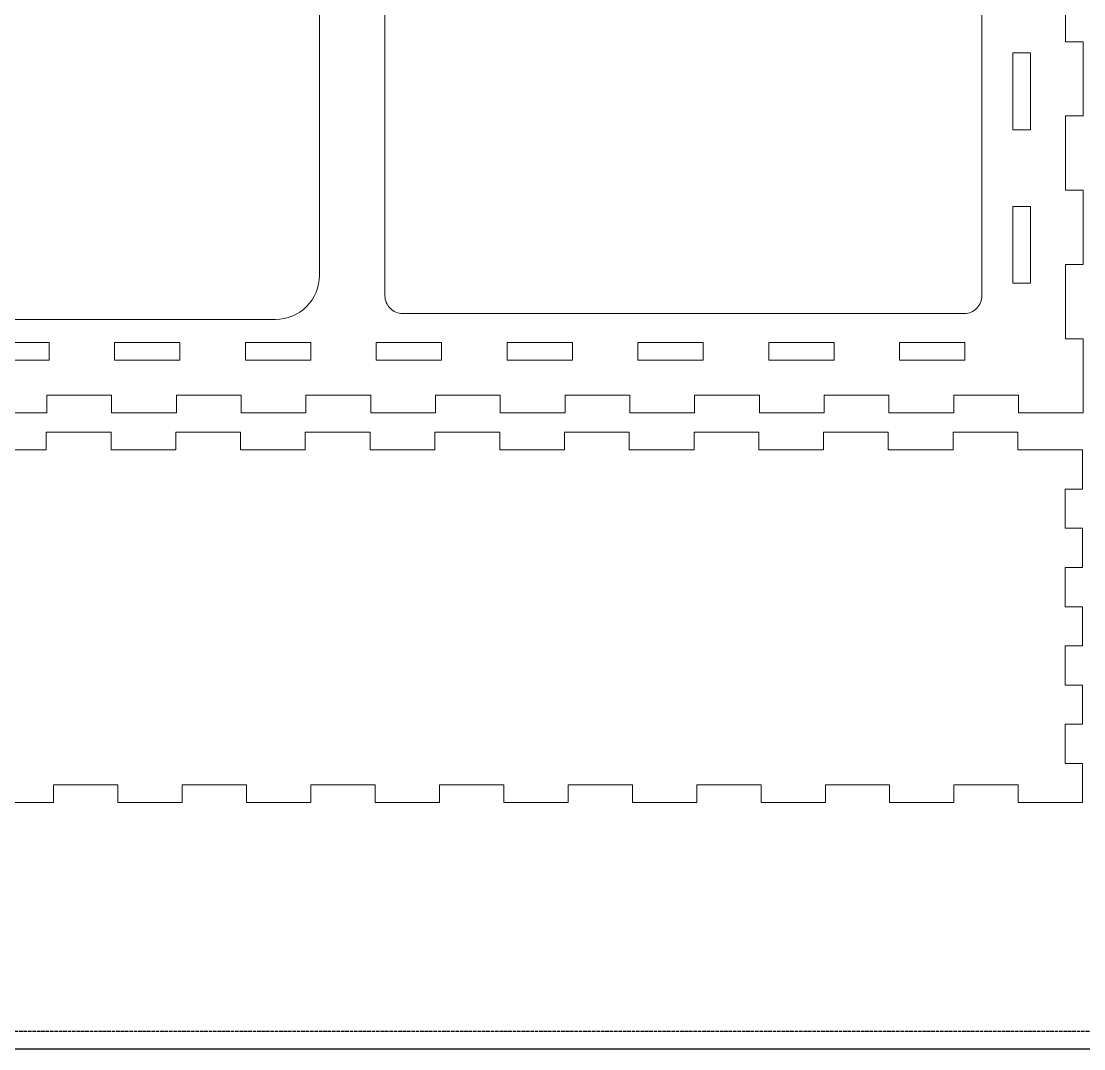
# Model space of a CAD drawing. Header units: millimetres. Extents: x 0 to 610, y 0 to 514.
# Drawn here: x 338.6 to 519.4, y 0 to 174.8 of the extents above; entities that cross this region are included whole.
import ezdxf

# ---------------------------------------------------------------- set-up
doc = ezdxf.new("R2010")
doc.units = ezdxf.units.MM
doc.header["$LTSCALE"] = 0.05
doc.linetypes.add('Dotted', pattern=[15, 12, -3])
doc.layers.get('0').update_dxf_attribs({"plot": 0})
doc.layers.add('CUT', color=1, linetype='Continuous', lineweight=0)

# ---------------------------------------------------------------- blocks, each defined once
blk = doc.blocks.new('top')
blk.add_lwpolyline([(-27.56, 0), (-38.59, 0), (-38.59, -3), (-49.62, -3), (-49.62, 0), (-60.64, 0), (-60.64, -3), (-71.67, -3), (-71.67, 0), (-82.69, 0), (-82.69, -3), (-93.72, -3), (-93.72, 0), (-104.74, 0), (-104.74, -3), (-115.77, -3), (-115.77, 0), (-126.79, 0), (-126.79, -3), (-137.82, -3), (-137.82, 0), (-148.85, 0), (-148.85, -3), (-159.87, -3), (-159.87, 0), (-170.9, 0), (-170.9, -3), (-181.92, -3), (-181.92, 0), (-192.95, 0), (-192.95, -3), (-203.97, -3), (-203.97, 0), (-215, 0), (-215, -12.63), (-212, -12.63), (-212, -25.26), (-215, -25.26), (-215, -37.89), (-212, -37.89), (-212, -50.53), (-215, -50.53), (-215, -63.16), (-212, -63.16), (-212, -75.79)])
for points in [[(-194.86, -12), (-194.86, -9), (-183.73, -9), (-183.73, -12)], [(-172.59, -12), (-172.59, -9), (-161.46, -9), (-161.46, -12)], [(-150.32, -9), (-139.19, -9), (-139.19, -12), (-150.32, -12)], [(-128.05, -12), (-128.05, -9), (-116.92, -9), (-116.92, -12)], [(-105.78, -12), (-105.78, -9), (-94.65, -9), (-94.65, -12)], [(-83.51, -12), (-83.51, -9), (-72.38, -9), (-72.38, -12)], [(-61.24, -9), (-50.11, -9), (-50.11, -12), (-61.24, -12)], [(-38.97, -12), (-38.97, -9), (-27.84, -9), (-27.84, -12)], [(-206, -22.06), (-203, -22.06), (-203, -35.12), (-206, -35.12)], [(-206, -48.18), (-203, -48.18), (-203, -61.24), (-206, -61.24)]]:
    blk.add_lwpolyline(points, close=True)
for points in [[(201, -23.41), (201, -130.41, -0.414214), (193.5, -137.91), (-77.5, -137.91, -0.414214), (-85, -130.41), (-85, -23.41, -0.414214), (-77.5, -15.91), (193.5, -15.91, -0.414214)], [(-99.15, -154.09), (-194.75, -154.09, -0.414214), (-197.75, -151.09), (-197.75, -19.93, -0.414214), (-194.75, -16.93), (-99.15, -16.93, -0.414214), (-96.15, -19.93), (-96.15, -75.99), (-91.3, -75.99), (-91.3, -90.99), (-96.15, -90.99), (-96.15, -151.09, -0.414214)]]:
    blk.add_lwpolyline(points, format="xyb", close=True)
blk = doc.blocks.new('front_outer')
blk.add_lwpolyline([(28.87, 0), (39.82, 0), (39.82, 3), (50.77, 3), (50.77, 0), (61.72, 0), (61.72, 3), (72.67, 3), (72.67, 0), (83.62, 0), (83.62, 3), (94.56, 3), (94.56, 0), (105.51, 0), (105.51, 3), (116.46, 3), (116.46, 0), (127.41, 0), (127.41, 3), (138.36, 3), (138.36, 0), (149.31, 0), (149.31, 3), (160.26, 3), (160.26, 0), (171.21, 0), (171.21, 3), (182.15, 3), (182.15, 0), (193.1, 0), (193.1, 3), (204.05, 3), (204.05, 0), (215, 0), (215, 6.67), (212, 6.67), (212, 13.33), (215, 13.33), (215, 20), (212, 20), (212, 26.67), (215, 26.67), (215, 33.33), (212, 33.33), (212, 40), (215, 40), (215, 46.67), (212, 46.67), (212, 53.33), (215, 53.33), (215, 60), (203.97, 60), (203.97, 63), (192.95, 63), (192.95, 60), (181.92, 60), (181.92, 63), (170.9, 63), (170.9, 60), (159.87, 60), (159.87, 63), (148.85, 63), (148.85, 60), (137.82, 60), (137.82, 63), (126.79, 63), (126.79, 60), (115.77, 60), (115.77, 63), (104.74, 63), (104.74, 60), (93.72, 60), (93.72, 63), (82.69, 63), (82.69, 60), (71.67, 60), (71.67, 63), (60.64, 63), (60.64, 60), (49.62, 60), (49.62, 63), (38.59, 63), (38.59, 60), (27.56, 60)])

msp = doc.modelspace()

# ---------------------------------------------------------------- linework, layer by layer
msp.add_lwpolyline([(0, 0), (610, 0), (610, 457), (0, 457)], close=True)
at = {"linetype": 'Dotted'}
msp.add_lwpolyline([(3, 3), (607, 3), (607, 454), (3, 454)], close=True, dxfattribs=at)

# ---------------------------------------------------------------- block references
at = {"layer": 'CUT', "rotation": 180}
msp.add_blockref('top', (304.36, 108.17), dxfattribs=at)
at = {"layer": 'CUT'}
msp.add_blockref('front_outer', (304.26, 41.88), dxfattribs=at)

doc.saveas('drawing.dxf')
